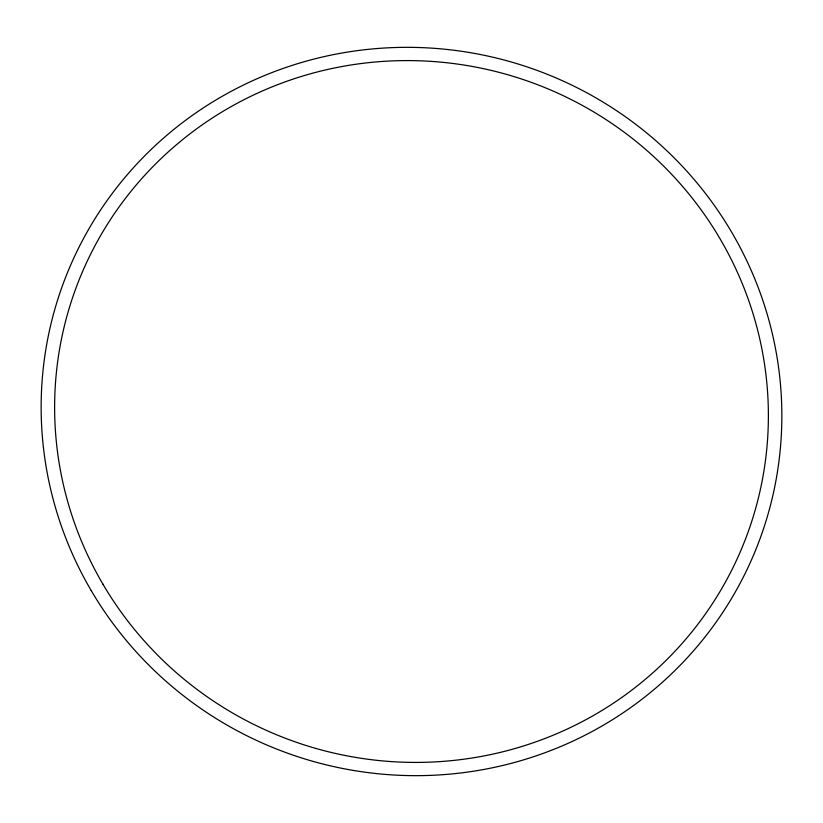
<?xml version="1.0" encoding="UTF-8"?>
<svg xmlns="http://www.w3.org/2000/svg" width="823" height="823" viewBox="0 0 823 823"><rect width="100%" height="100%" fill="white"/><g stroke="black" fill="none" stroke-linecap="round" stroke-linejoin="round"><path stroke-width="1.23" d="M91.209 590.575A371.039 363.457 17.6 0 0 732.676 596.562A371.039 363.457 17.6 0 0 410.605 47.353A371.039 363.457 17.6 0 0 91.209 590.575M102.865 584.063A357.542 350.238 17.6 0 0 720.999 589.834A357.542 350.238 17.6 0 0 410.636 60.604A357.542 350.238 17.6 0 0 102.865 584.063"/></g></svg>
